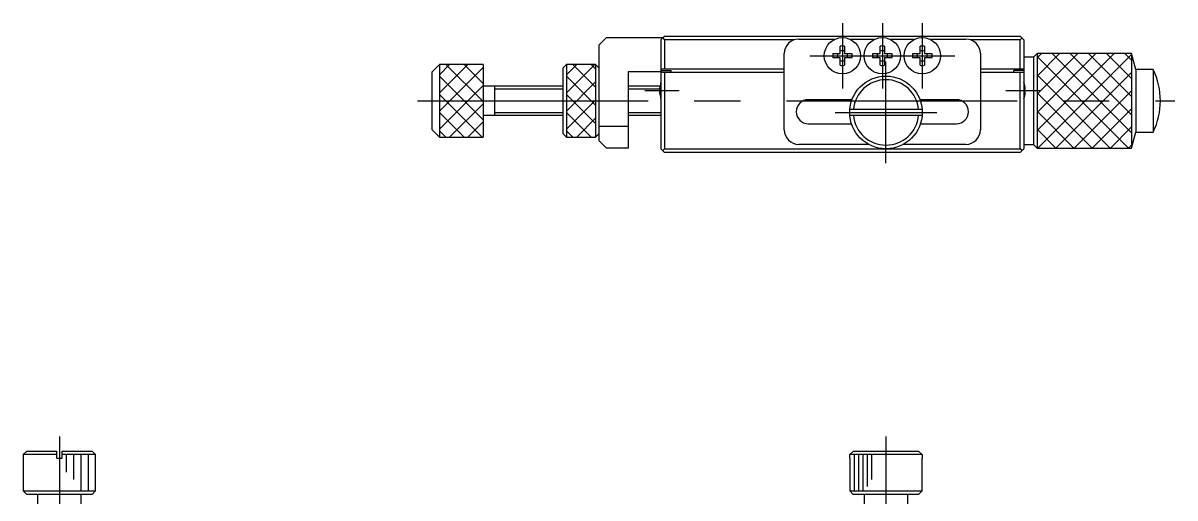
# Model space of a CAD drawing. Extents: x -119 to 236, y -99 to 95.
# Drawn here: x -112.8 to 45.8, y 29.8 to 95.2 of the extents above; entities that cross this region are included whole.
import ezdxf

# ---------------------------------------------------------------- set-up
doc = ezdxf.new("R2010")
doc.units = 0
doc.linetypes.add('CENTER', pattern=[50.8, 31.75, -6.35, 6.35, -6.35])
doc.layers.get('0').update_dxf_attribs({"linetype": 'CONTINUOUS'})
doc.layers.add('CENTER', color=1, linetype='CENTER')

msp = doc.modelspace()

# ---------------------------------------------------------------- linework, layer by layer
at = {"color": 7, "linetype": 'CONTINUOUS'}
for p, q in [((-32.5, 93.2), (-33.5, 92.2)), ((-33.5, 79), (-33.5, 92.2)), ((-32.5, 93.2), (-24.7, 93.2)), ((-25, 92.9), (-24.5, 93.4)), ((-25, 92.9), (-25, 77.9)), ((-24.75, 93.15), (-24.5, 92.9)), ((-24.5, 93.4), (24.5, 93.4)), ((-6.6245, 92.9), (-24.5, 92.9)), ((-24.5, 92.9), (-24.5, 88.9)), ((-6, 93), (-0.979796, 93)), ((0.979796, 93), (4.520204, 93)), ((6.479796, 93), (10.020204, 93)), ((11.979796, 93), (17, 93)), ((24.5, 92.9), (17.6245, 92.9)), ((24.5, 93.4), (25, 92.9)), ((24.5, 92.9), (24.75, 93.15)), ((24.5, 88.9), (24.5, 92.9)), ((25, 92.9), (25, 77.9)), ((-8, 80.5), (-8, 91)), ((-1.316245, 91), (-0.3, 91)), ((-0.3, 91), (-0.3, 92.016245)), ((0.3, 92.016245), (0.3, 91)), ((0.3, 91), (1.316245, 91)), ((4.183755, 91), (5.2, 91)), ((5.2, 91), (5.2, 92.016245)), ((5.8, 92.016245), (5.8, 91)), ((5.8, 91), (6.816245, 91)), ((9.683755, 91), (10.7, 91)), ((10.7, 91), (10.7, 92.016245)), ((11.3, 92.016245), (11.3, 91)), ((11.3, 91), (12.316245, 91)), ((19, 91), (19, 80.5)), ((26.300004, 90.499996), (25, 90.499996)), ((26.800006, 90.999999), (26.300004, 90.499996)), ((26.300004, 90.499996), (26.300004, 78.500004)), ((26.800006, 90.999999), (26.800006, 78.000001)), ((26.800006, 80.393546), (37.406459, 90.999999)), ((26.800006, 82.893546), (34.906459, 90.999999)), ((26.800006, 85.393546), (32.406459, 90.999999)), ((39.800007, 90.999999), (26.800006, 90.999999)), ((26.800006, 87.893546), (29.906459, 90.999999)), ((26.800006, 90.393546), (27.406459, 90.999999)), ((26.800006, 90.58431), (39.384316, 78.000001)), ((26.906461, 78.000001), (39.800007, 90.893547)), ((28.884318, 90.999999), (39.800007, 80.084309)), ((31.384318, 90.999999), (39.800007, 82.584309)), ((33.884318, 90.999999), (39.800007, 85.084309)), ((36.384318, 90.999999), (39.800007, 87.584309)), ((38.884318, 90.999999), (39.800007, 90.084309)), ((39.800007, 90.999999), (39.800007, 78.000001)), ((40.389495, 88.8), (39.800007, 90.999999)), ((-55.5, 89.5), (-56.5, 88.5)), ((-49.5, 89.5), (-55.5, 89.5)), ((-55.5, 85.59354), (-51.59354, 89.5)), ((-55.5, 89.5), (-55.5, 79.5)), ((-55.5, 88.09354), (-54.09354, 89.5)), ((-55.5, 83.09354), (-49.5, 89.09354)), ((-54.615683, 89.5), (-49.5, 84.384316)), ((-52.115683, 89.5), (-49.5, 86.884316)), ((-49.5, 89.5), (-49.5, 79.5)), ((-38, 89.5), (-38.5, 89)), ((-38.5, 89), (-38.5, 80)), ((-38, 85.59354), (-34.09354, 89.5)), ((-34, 89.5), (-38, 89.5)), ((-38, 88.09354), (-36.59354, 89.5)), ((-38, 89.5), (-38, 79.5)), ((-37.115683, 89.5), (-34, 86.384316)), ((-34.615683, 89.5), (-34, 88.884316)), ((-33.5, 89), (-34, 89.5)), ((-34, 89.5), (-34, 79.5)), ((-25, 88.9), (-8, 88.9)), ((-0.3, 90.4), (-1.316245, 90.4)), ((-0.3, 89.383755), (-0.3, 90.4)), ((1.316245, 90.4), (0.3, 90.4)), ((0.3, 90.4), (0.3, 89.383755)), ((5.2, 90.4), (4.183755, 90.4)), ((5.2, 89.383755), (5.2, 90.4)), ((6.816245, 90.4), (5.8, 90.4)), ((5.8, 90.4), (5.8, 89.383755)), ((10.7, 90.4), (9.683755, 90.4)), ((10.7, 89.383755), (10.7, 90.4)), ((12.316245, 90.4), (11.3, 90.4)), ((11.3, 90.4), (11.3, 89.383755)), ((19, 88.9), (25, 88.9)), ((-56.5, 80.5), (-56.5, 88.5)), ((-55.5, 87.884316), (-49.5, 81.884316)), ((-38, 87.884316), (-34, 83.884316)), ((-25, 88.5), (-29.5, 88.5)), ((-29.5, 88.5), (-29.5, 78)), ((-25, 88.65), (-23.6, 88.65)), ((-8, 88.4), (-25, 88.4)), ((-24.5, 88.4), (-24.5, 77.9)), ((-23.6, 88.4), (-23.6, 88.65)), ((25, 88.4), (19, 88.4)), ((25, 88.65), (23.6, 88.65)), ((23.6, 88.4), (23.6, 88.65)), ((24.5, 77.9), (24.5, 88.4)), ((26.800006, 88.08431), (36.884316, 78.000001)), ((29.406461, 78.000001), (39.800007, 88.393547)), ((40.389495, 88.8), (40.389495, 80.2)), ((42.800006, 88.8), (40.389495, 88.8)), ((42.800006, 88.8), (42.800006, 80.2)), ((-55.5, 80.59354), (-49.5, 86.59354)), ((-38.5, 86.5), (-49.5, 86.5)), ((-47.9, 86.5), (-47.9, 82.5)), ((-38, 83.09354), (-34, 87.09354)), ((-25.138088, 86.5), (-29.499981, 86.5)), ((-25.189859, 86.08), (-25.069522, 86.08)), ((-25.069522, 85.72), (-25.189859, 85.72)), ((-25.074144, 86.788616), (-25.069522, 86.786361)), ((-25.069522, 86.08), (-25.069522, 85.72)), ((25.069522, 86.786361), (25.074144, 86.788616)), ((25.069522, 85.72), (25.069522, 86.08)), ((25.069522, 86.08), (25.189859, 86.08)), ((25.189859, 85.72), (25.069522, 85.72)), ((31.906461, 78.000001), (39.800007, 85.893547)), ((-55.5, 85.384316), (-49.615683, 79.5)), ((-54.09354, 79.5), (-49.5, 84.09354)), ((-38, 85.384316), (-34, 81.384316)), ((-38, 80.59354), (-34, 84.59354)), ((-25.069522, 85.013638), (-25.074144, 85.011384)), ((1.316252, 84.65), (-4.7, 84.65)), ((15.7, 84.65), (10.683749, 84.65)), ((25.074144, 85.011384), (25.069522, 85.013638)), ((26.800006, 85.58431), (34.384316, 78.000001)), ((-55.5, 82.884316), (-52.115683, 79.5)), ((-49.5, 82.5), (-38.5, 82.5)), ((-38, 82.884316), (-34.615683, 79.5)), ((-29.499981, 82.5), (-25, 82.5)), ((10.983974, 83.3), (1.016026, 83.3)), ((1.016026, 82.5), (10.983974, 82.5)), ((26.800006, 83.08431), (31.884316, 78.000001)), ((34.406461, 78.000001), (39.800007, 83.393547)), ((-51.59354, 79.5), (-49.5, 81.59354)), ((-36.59354, 79.5), (-34, 82.09354)), ((-33.5, 81), (-29.5, 81)), ((-4.7, 81.35), (1.246317, 81.35)), ((10.753683, 81.35), (15.7, 81.35)), ((-56.5, 80.5), (-55.5, 79.5)), ((-55.5, 80.384316), (-54.615683, 79.5)), ((-55.5, 79.5), (-49.5, 79.5)), ((-38.5, 80), (-38, 79.5)), ((-38, 80.384316), (-37.115683, 79.5)), ((-38, 79.5), (-34, 79.5)), ((-34.09354, 79.5), (-34, 79.59354)), ((-34, 79.5), (-33.5, 80)), ((26.800006, 80.58431), (29.384316, 78.000001)), ((36.906461, 78.000001), (39.800007, 80.893547)), ((39.800007, 78.000001), (40.389495, 80.2)), ((40.389495, 80.2), (42.800006, 80.2)), ((-32.5, 78), (-33.5, 79)), ((-29.5, 78), (-32.5, 78)), ((-24.5, 77.4), (-25, 77.9)), ((-24.5, 77.9), (-24.75, 77.65)), ((-24.5, 77.9), (24.5, 77.9)), ((3.625132, 78.5), (-6, 78.5)), ((17, 78.5), (8.374869, 78.5)), ((25, 77.9), (24.5, 77.4)), ((24.75, 77.65), (24.5, 77.9)), ((25, 78.500004), (26.300004, 78.500004)), ((26.300004, 78.500004), (26.800006, 78.000001)), ((26.800006, 78.08431), (26.884316, 78.000001)), ((26.800006, 78.000001), (39.800007, 78.000001)), ((39.406461, 78.000001), (39.800007, 78.393547)), ((24.5, 77.4), (-24.5, 77.4)), ((-112.349996, 36.3), (-112.849996, 35.8)), ((-112.849996, 35.8), (-112.849996, 30.8)), ((-108.249996, 35.8), (-112.849996, 35.8)), ((-112.349996, 36.3), (-108.249996, 36.3)), ((-108.249996, 36.3), (-108.249996, 35.8)), ((-108.249996, 35.8), (-108.249996, 35.3)), ((-108.249996, 35.3), (-107.449996, 35.3)), ((-107.449996, 36.3), (-103.349996, 36.3)), ((-107.449996, 35.8), (-107.449996, 36.3)), ((-102.849996, 35.8), (-107.449996, 35.8)), ((-107.449996, 35.3), (-107.449996, 35.8)), ((-106.849996, 33.4), (-106.849996, 35.8)), ((-105.849996, 32.4), (-105.849996, 35.8)), ((-104.849996, 30.8), (-104.849996, 35.8)), ((-103.849996, 30.8), (-103.849996, 35.8)), ((-102.849996, 35.8), (-103.349996, 36.3)), ((-102.849996, 30.8), (-102.849996, 35.8)), ((1, 35.3), (1, 30.8)), ((1, 35.3), (1.016026, 35.3)), ((1.016026, 35.8), (1.517813, 36.3)), ((10.983974, 35.8), (1.016026, 35.8)), ((1.016026, 35.3), (1.016026, 35.8)), ((1.517813, 36.3), (10.482187, 36.3)), ((1.6, 35.8), (1.6, 30.8)), ((2.2, 35.8), (2.2, 30.8)), ((2.8, 35.8), (2.8, 30.8)), ((3.4, 35.8), (3.4, 31.4)), ((4, 35.8), (4, 32.4)), ((10.482187, 36.3), (10.983974, 35.8)), ((10.983974, 35.8), (10.983974, 35.3)), ((10.983974, 35.3), (11, 35.3)), ((11, 30.8), (11, 35.3)), ((-112.849996, 30.8), (-102.849996, 30.8)), ((-112.849996, 30.8), (-112.349996, 30.3)), ((-103.349996, 30.3), (-112.349996, 30.3)), ((-110.849996, 30.3), (-110.849996, 25.3)), ((-104.849996, 25.3), (-104.849996, 30.3)), ((-103.349996, 30.3), (-102.849996, 30.8)), ((1, 30.8), (11, 30.8)), ((1, 30.8), (1.5, 30.3)), ((10.5, 30.3), (1.5, 30.3)), ((3, 30.3), (3, 25.3)), ((9, 25.3), (9, 30.3)), ((10.5, 30.3), (11, 30.8))]:
    msp.add_line(p, q, dxfattribs=at)
at = {"color": 3, "linetype": 'CONTINUOUS'}
for p, q in [((-38.500019, 86.121), (-47.9, 86.121)), ((-25.18728, 86.121), (-29.499981, 86.121)), ((-47.9, 82.879), (-38.500019, 82.879)), ((-29.499981, 82.879), (-25, 82.879))]:
    msp.add_line(p, q, dxfattribs=at)
at = {"color": 7, "linetype": 'CONTINUOUS'}
for centre, radius in [((0, 90.7), 2.5), ((5.5, 90.7), 2.5), ((11, 90.7), 2.5), ((6, 82.9), 5)]:
    msp.add_circle(centre, radius, dxfattribs=at)
for centre, radius, start, end in [((-6, 91), 2, 90, 180), ((0, 90.7), 1.35, 77.160412, 102.839588), ((5.5, 90.7), 1.35, 77.160412, 102.839588), ((11, 90.7), 1.35, 77.160412, 102.839588), ((17, 91), 2, 0, 90), ((0, 90.7), 1.35, 167.160412, 192.839588), ((0, 90.7), 0.708484, 154.948092, 205.051908), ((0, 90.7), 0.708484, 64.948092, 115.051908), ((0, 90.7), 0.708484, 334.948092, 25.051908), ((0, 90.7), 1.35, 347.160412, 12.839588), ((5.5, 90.7), 1.35, 167.160412, 192.839588), ((5.5, 90.7), 0.708484, 154.948092, 205.051908), ((5.5, 90.7), 0.708484, 64.948092, 115.051908), ((5.5, 90.7), 0.708484, 334.948092, 25.051908), ((5.5, 90.7), 1.35, 347.160412, 12.839588), ((11, 90.7), 1.35, 167.160412, 192.839588), ((11, 90.7), 0.708484, 154.948092, 205.051908), ((11, 90.7), 0.708484, 64.948092, 115.051908), ((11, 90.7), 0.708484, 334.948092, 25.051908), ((11, 90.7), 1.35, 347.160412, 12.839588), ((0, 90.7), 0.708484, 244.948092, 295.051908), ((0, 90.7), 1.35, 257.160412, 282.839588), ((5.5, 90.7), 0.708484, 244.948092, 295.051908), ((5.5, 90.7), 1.35, 257.160412, 282.839588), ((11, 90.7), 0.708484, 244.948092, 295.051908), ((11, 90.7), 1.35, 257.160412, 282.839588), ((6, 82.9), 4.5, 5.099689, 174.900311), ((34.055006, 84.5), 9.745001, 333.816209, 26.183791), ((-22, 85.9), 3.194933, 163.893288, 176.770291), ((-22, 85.9), 3.194933, 183.229709, 196.106712), ((-22, 85.9), 3.2, 159.635865, 163.877467), ((22, 85.9), 3.2, 16.122533, 20.364135), ((22, 85.9), 3.194933, 3.229709, 16.106712), ((22, 85.9), 3.194933, 343.893288, 356.770291), ((-22, 85.9), 3.2, 196.122533, 200.364135), ((-4.7, 83), 1.65, 90, 270), ((15.7, 83), 1.65, 270, 90), ((22, 85.9), 3.2, 339.635865, 343.877467), ((6, 82.9), 4.5, 185.099689, 354.900311), ((-6, 80.5), 2, 180, 270), ((17, 80.5), 2, 270, 0)]:
    msp.add_arc(centre, radius, start, end, dxfattribs=at)
at = {"layer": 'CENTER', "color": 1, "linetype": 'CENTER'}
for p, q in [((0, 95.2), (0, 86.2)), ((5.5, 95.2), (5.5, 86.2)), ((11, 95.2), (11, 86.2)), ((-4.5, 90.7), (15.5, 90.7)), ((6, 75.9), (6, 89.9)), ((-27.189858, 85.9), (-22.5, 85.9)), ((22.5, 85.9), (27.189859, 85.9)), ((-58.5, 84.5), (45.800007, 84.5)), ((-1, 82.9), (13, 82.9)), ((-107.849996, 38.3), (-107.849996, 23.3)), ((6, 38.3), (6, 23))]:
    msp.add_line(p, q, dxfattribs=at)

doc.saveas('drawing.dxf')
